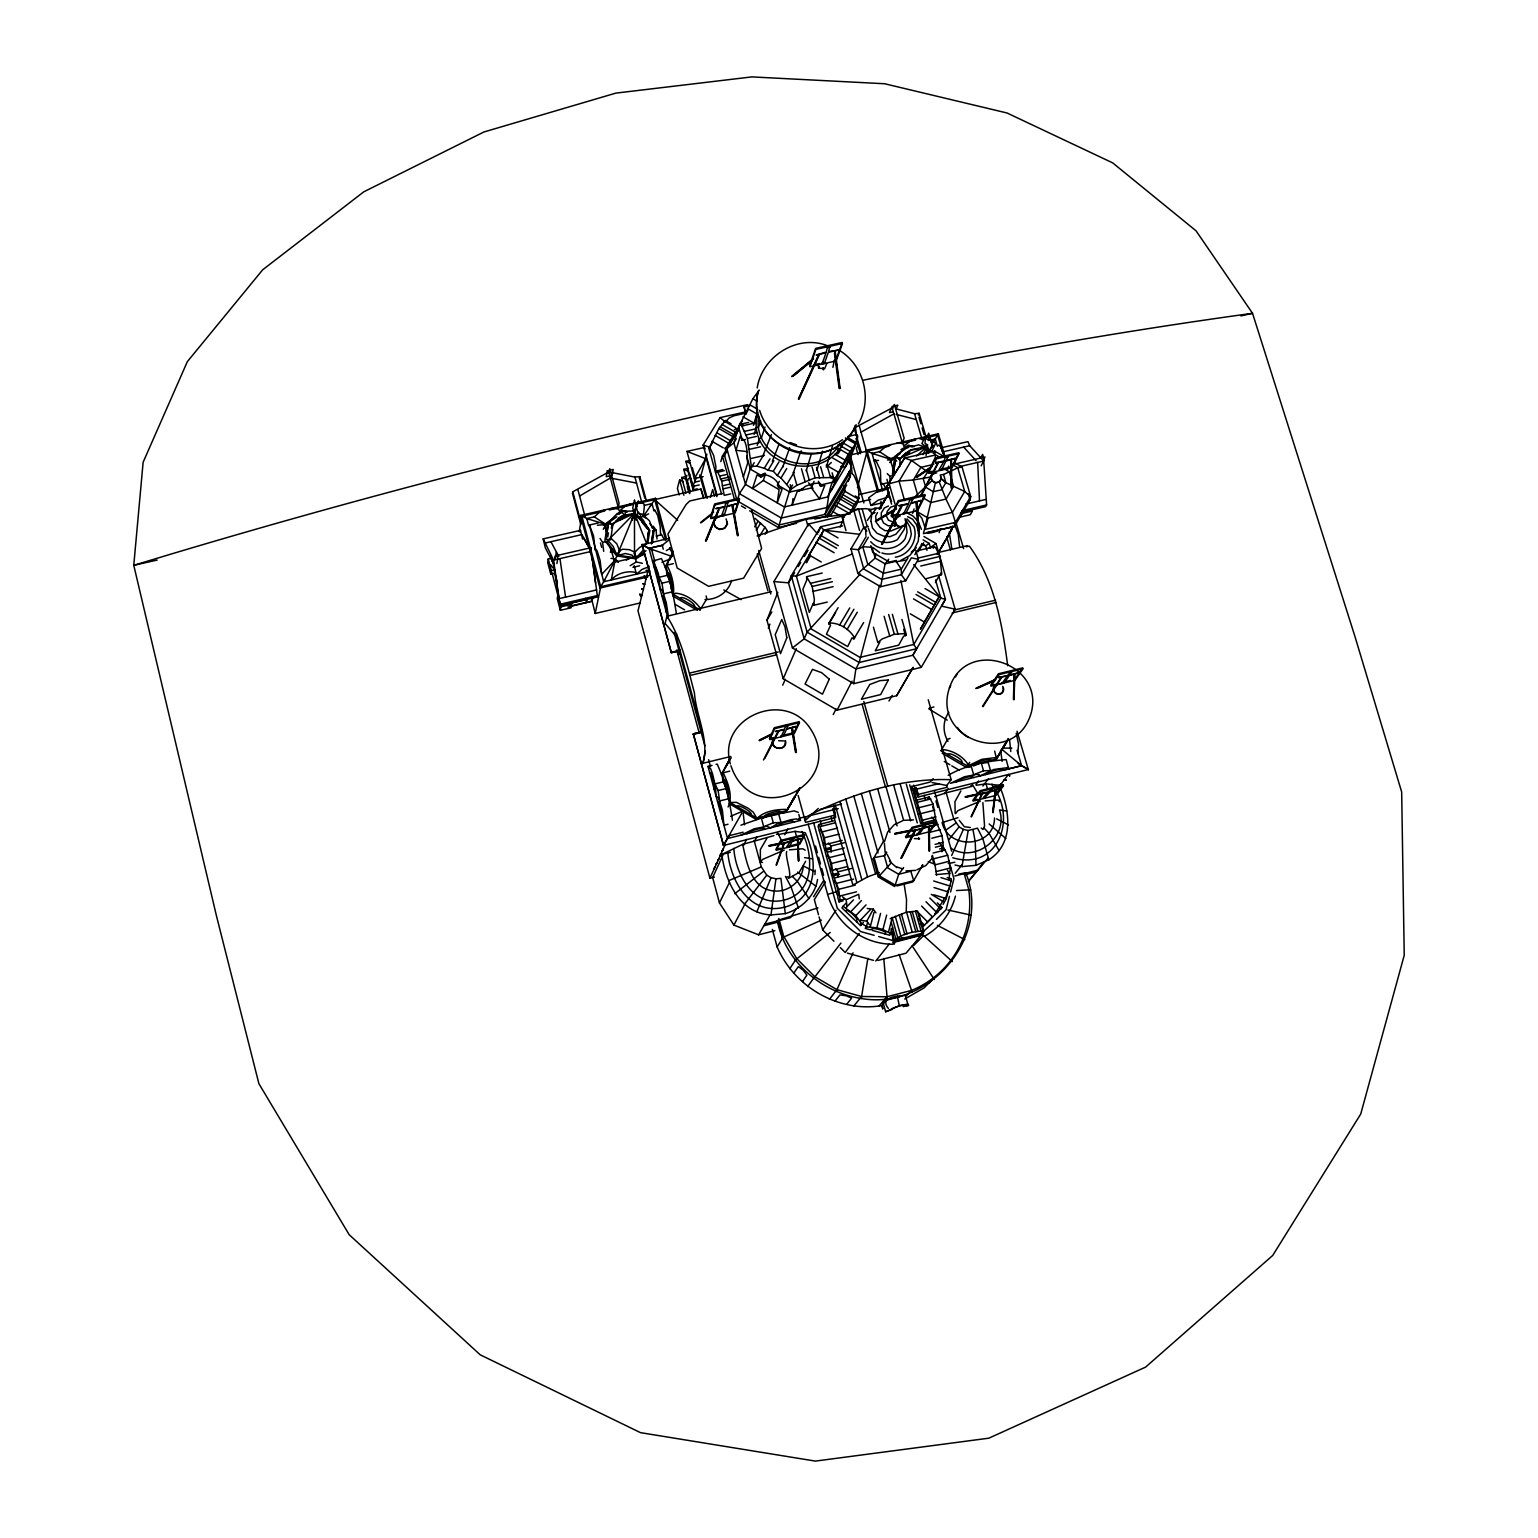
<?xml version="1.0" encoding="UTF-8"?>
<svg xmlns="http://www.w3.org/2000/svg" width="1538" height="1538" viewBox="0 0 1538 1538"><rect width="100%" height="100%" fill="white"/><g stroke="black" fill="none" stroke-linecap="round" stroke-linejoin="round"><path stroke-width="1.5" d="M778.978 485.797C777.19 479.106 768.519 474.146 761.752 474.704L761.137 475.415M973.804 777.517L971.978 776.479A8.574 1.442 -16 0 0 960.731 779.285L956.271 781.862M908.785 447.443L905.401 447.866L897.769 454.441L896.558 456.209L899.307 459.651L905.421 453.268L911.534 450M821.446 484.778L819.466 483.028L812.891 483.605L805.528 486.219L801.683 489.315M943.159 904.363L946.235 898.577L951.253 880.774L951.272 878.756L947.158 877.487M826.771 363.564L824.753 368.582L819.696 368.293L818.158 366.159M833.731 804.989L835.653 817.543M934.527 826.233L934.662 820.004L931.624 817.159M941.814 851.764L941.967 845.573L938.891 842.651M1013.446 699.521L1014.119 673.99M1013.753 699.079L1014.369 675.855M1013.946 699.752L1014.945 673.759M894.885 526.361L895.039 521.574M786.725 851.552C784.515 856.07 794.204 880.467 787.033 876.814M814.967 874.545L815.178 870.066M823.561 368.082L823.464 369.87L822.907 367.928M1002.872 770.307L1001.123 769.25A8.555 1.442 -16.1 0 0 989.914 772.038L985.397 774.633M648.863 529.668L646.902 543.337M656.149 536.07L660.533 535.051L660.244 526.727L657.706 515.538L654.823 510.02L653.977 510.962L652.016 503.599L644.441 505.329L643.23 516.672L648.594 513.846M697.502 610.413L673.183 596.225C674.798 585.805 671.952 574.308 666.858 565.177L665.416 567.676L667.78 563.831M918.897 532.302L918.301 541.088L914.149 549.566L911.284 552.161M658.687 584.017L658.437 578.653A8.536 1.153 76.8 0 0 655.457 567.618L654.015 566.83M906.266 911.361L906.536 899.692L904.036 883.504M832.904 367.39L834.365 360.046M666.454 612.701L666.242 607.395A8.555 1.153 76.8 0 0 663.224 596.321L661.782 595.437M762.521 862.491L760.349 861.934L762.54 859.454L784.207 850.091M770.98 914.937L785.284 913.63L780.9 878.352L775.94 878.794L770.98 914.937C739.682 913.303 725.455 881.524 721.764 854.436L742.662 844.381L773.883 835.634M961.961 866.586L975.996 865.317L988.78 859.8L982.84 838.652L977.495 828.155L968.209 830.501L961.961 866.586L955.021 865.01M926.107 455.556L927.126 446.404L910.631 449.865L902.114 456.267M992.741 812.429L995.297 790.071M992.933 812.026L995.24 791.897M993.125 812.66L995.874 789.917M714.343 789.878L714.228 784.88A8.651 1.192 76.3 0 0 711.152 773.537L709.556 772.211M962.077 467.129L970.728 496.582L970.036 499.965L954.464 526.477L923.434 533.667L935.412 482.836L931.893 480.798L930.855 476.972L932.874 473.704L936.777 472.858M928.241 699.771L951.176 779.708L946.716 785.495L932.047 782.534M818.293 808.45L805.124 820.638L805.816 817.101C849.649 794.185 901.614 777.69 951.176 779.708M892.425 474.627L894.674 456.536L909.592 445.847L914.303 446.597M895.327 458.247L893.501 473.089L895.847 457.67L900.23 458.362L899.634 466.841M722.341 819.37L722.226 814.429A8.67 1.192 76.3 0 0 719.15 803.047L717.535 801.625M870.873 521.228L871.777 514.211L876.372 508.501M982.878 802.548L984.57 826.175L983.013 829.501L981.186 828.021M793.031 498.543L792.128 505.156L797.145 491.737L803.355 488.93L789.744 492.045L777.459 484.912L779.305 481.336M543.202 538.877L545.336 547.836L553.122 562.85L560.159 605.722L553.545 560.082L543.202 538.877L580.46 530.36L582.575 539.031M741.835 813.044L723.494 845.381L693.33 733.934L702.078 731.819L676.201 636.367L665.108 623.505L666.934 616.238L771.518 591.669M915.802 550.393L918.378 559.274L905.709 580.787L880.64 586.709L885.1 563.85L888.772 559.198M948.831 879.64L949.715 873.373L947.427 870.22M875.756 553.891L875.16 558.083L857.916 573.482L850.937 548.912L863.722 527.476L868.259 526.438M647.748 536.666L648.363 532.34M651.612 541.684L653.362 530.36L651.401 544.029M652.285 543.222L654.265 529.36L649.843 523.689M634.56 552.065L629.523 549.7L622.659 549.22L619.18 550.989L618.545 555.314L634.444 557.717L635.059 553.411M905.036 518.652L906.036 522.709L904.094 529.63L897.365 539.646C888.58 544.49 876.583 543.337 870.546 534.743L868.355 528.072M606.03 539.146L608.394 523.458L606.03 539.146L610.528 539.838M607.76 536.973L608.375 532.821M845.573 515.384L808.623 523.939L773.922 581.575L792.435 647.94L853.705 683.66L855.859 668.953L859.184 662.494L879.582 585.228M551.854 558.121L548.259 558.948L547.72 562.543L550.777 574.155L555.083 573.155M676.201 636.367L676.585 633.791M766.885 532.994L767.231 530.725L764.982 527.226L755.081 518.402M550.777 574.155L551.335 570.617L548.259 558.948M553.122 562.85L553.545 560.082L591.284 551.392M554.564 559.851L555.18 555.929L591.419 547.605L590.669 551.546M555.391 557.909L556.256 552.411L557.775 558.14L556.91 563.619M747.16 457.613C747.372 451.864 746.488 440.291 741.816 438.465M572.501 493.563L572.79 491.814L608.721 471.955L618.411 507.867M557.813 595.168L557.256 598.628L560.332 610.298L571.079 607.798L571.713 604.357L560.909 606.876L560.332 610.298M749.64 510.789L778.363 527.496L790.263 488.776L792.551 485.008M817.966 907.901L777.305 920.512C784.88 961.154 821.042 992.318 861.28 998.489L867.874 958.328M610.894 537.839L612.912 524.15L608.26 523.977M647.729 543.26L649.863 530.437L634.483 513.327L624.928 515.192L615.738 521.363M611.336 528.111L612.066 523.843L634.483 513.327L640.577 517.941L648.536 528.649M579.211 531.59L581.902 516.21L604.684 511.02M580.172 531.956L580.46 530.36M949.407 688.005C931.759 739.989 1012.658 767.27 1030.325 715.689C1047.859 664.454 966.537 635.309 949.407 688.005L950.715 685.583M611.317 579.941L615.085 560.14L601.704 574.366L600.089 560.37L597.148 550.989L595.917 549.277L595.187 550.143L593.572 536.012L589.439 525.016L603.665 581.729L650.132 570.983M887.291 482.855L880.889 484.316L880.409 470.167L875.372 459.574L874.065 460.612L882.774 490.814M608.971 472.935L609.798 468.706L619.083 503.176L618.238 507.29M705.327 750.852L702.943 763.252C709.883 741.105 696.022 715.728 694.445 693.004C687.64 667.165 681.507 638.635 666.934 616.238M988.78 859.8C1014.792 843.478 1009.659 809.43 999.277 785.322L986.012 783.842L976.265 785.284M587.478 598.128L586.593 602.569L585.478 598.34M994.528 817.985C994.336 847.649 948.523 850.572 942.121 822.58L957.982 817.678M591.457 598.224L595.206 613.47L639.981 603.011M591.995 601.396L592.88 596.802M595.61 583.229L591.899 555.949L597.513 596.955L560.178 605.645M595.206 613.47L600.724 586.747L581.902 516.21M778.266 834.538L795.088 831.347L805.278 832.769C817.716 859.011 818.735 898.442 784.322 907.247C749.852 915.764 730.512 881.466 727.724 852.071M785.284 913.63C800.99 908.996 815.102 896.135 817.524 879.467M814.775 519.075L826.137 516.441L825.002 514.365C829.097 502.811 827.463 490.507 833.942 479.202L832.116 472.762M939.199 532.629L939.968 528.995M947.504 537.723L952.618 526.034M639.424 478.376L639.808 476.626L634.925 477.088L610.894 472.377M633.521 517.595L634.483 513.327L646.498 543.279M731.069 423.777L725.417 420.508L724.994 422.412L729.166 417.971L734.203 415.721L745.699 413.145M737.682 499.023L739.394 493.64L745.488 484.393L751.198 465.553L747.449 438.445L741.739 425.988L739.701 424.411L733.876 442.733L745.488 484.393L784.284 506.963L827.29 497.062L849.168 460.708L856.455 442.675L848.495 438.042M927.991 517.922L925.165 529.399L955.425 522.401L970.67 496.582L964.672 491.526L952.407 512.365L927.991 517.979L917.917 512.058M926.53 532.552L954.464 526.477L955.425 522.401L952.368 512.308L945.966 499.081L931.048 502.541L923.3 497.966M649.19 566.253L637.982 610.874L709.922 878.217L714.439 877.083M949.446 896.423L946.101 909.708L936.431 919.397M950.58 891.982L953.925 878.679L950.119 865.356M861.28 998.489C928.971 1010.543 991.952 937.296 965.768 872.738L958.808 874.065M872.181 930.355L889.791 935.277L892.54 927.529M828.982 623.063C838.96 622.448 849.86 629.215 854.57 637.962L853.878 638.885L852.014 637.789L847.669 646.594L826.425 634.233L830.558 625.293L828.982 623.063L838.133 607.664M884.927 933.912L885.792 932.816L884.465 931.624A7.921 1.596 14.6 0 0 873.238 928.491L870.047 929.779L865.183 928.414L866.413 926.856L876.852 927.837L880.582 913.38M890.963 933.701L882.927 929.548L886.657 915.091M888.56 931.855L892.271 917.417M683.18 481.644L679.623 479.798L677.412 488.353L679.2 494.948M866.413 926.856L867.47 922.723M870.277 926.76L874.026 912.303M845.977 530.706L842.286 517.748L844.054 515.268L858.512 509.02L865.702 508.655L870.104 509.251L871.835 514.461M689.793 493.698L685.813 479.26L686.871 475.3M857.454 487.642L867.105 451.153L878.409 490.43M688.332 478.472L687.486 481.605L690.178 491.333M697.425 488.834L693.119 489.815L694.196 485.912M696.406 477.818L692.734 486.412L699.232 484.931M706.884 454.171L700.944 475.492L707.23 498.274M948.965 888.233L945.466 898.442M776.459 834.5L777.94 833.212L781.938 841.459M1017.81 752.736L1018.579 744.181L1016.214 733.28M757.465 412.069L753.428 425.315M758.542 390.652C741.181 448.423 832.75 479.491 856.224 424.776M710.364 497.466L712.671 489.545L714.536 496.236M720.803 461.65L722.418 456.113L738.471 430.006M736.491 498.562L724.667 456.017L726.859 448.577L733.876 442.733L736.337 438.714M669.588 559.294L669.184 560.582L672.606 555.007M679.95 650.228L678.643 654.496L676.797 650.305L679.95 650.228L671.241 652.304L642.077 544.51L671.299 652.727L680.065 650.651M822.215 573.04L806.585 576.712L806.758 580.018L802.874 589.342L809.334 612.355L813.294 603.242L813.852 605.261L827.252 602.089M734.914 512.077L739.317 498.293L714.632 503.964L710.537 517.672L724.206 515.499L726.955 506.656L736.491 503.849L727.166 506.002L727.974 501.638L725.801 502.138L724.994 506.502L715.843 508.597L724.802 507.156L721.803 515.076M722.841 515.345L723.245 514.057M754.12 434.35L756.196 427.718L756.215 416.394L758.599 416.394C751.467 460.516 819.446 482.836 839.883 443.252M760.618 420.739L758.599 427.16L756.196 427.718C761.002 470.474 827.175 481.279 843.997 441.079L841.401 447.616M743.373 476.799L747.737 462.996L746.699 455.979L750.39 469.167L762.656 476.299L765.001 473.012M849.476 455.267L839.421 471.955M757.196 445.328L759.311 438.753L761.541 437.638L764.963 427.045M763.156 455.286L771.403 434.523M884.542 841.44L887.637 832.135L894.116 824.81L902.998 820.581M762.656 476.299L760.791 477.03L757.042 474.858L752.543 488.507L763.329 480.471L765.578 473.819M772.326 461.342L778.862 444.559M877.794 642.5L882.274 638.885L894.328 634.271L904.229 633.637L906.343 634.771L903.517 636.348L898.711 645.153L875.276 650.766L879.871 642L877.794 642.5L873.43 627.158M747.218 451.614L735.991 450.307L740.259 436.215L742.258 440.079L738.605 426.949L752.889 398.746L759.253 390.037M809.642 365.756L815.601 348.376L842.228 342.474L835.884 359.93M773.21 738.798C767.52 749.448 788.167 752.563 785.514 740.624M858.415 423.854C872.738 398.592 863.702 364.641 838.652 349.914M782.688 467.283L789.571 448.192M822.061 364.045L826.021 352.836L816.159 355.028L826.31 352.01L827.559 346.665M822.945 363.218L823.484 361.699M829.905 346.146L828.655 351.491L838.383 350.087L828.348 352.317L824.368 363.526L821.773 363.064M776.113 864.99L784.034 842.728M776.498 865.26L784.63 842.593M757.215 387.941C762.079 355.47 799.606 332.593 829.924 346.8M800.721 451.326L793.473 472.666M912.476 513.384L914.091 508.943M811.468 453.71L806.181 470.839M955.579 813.66L957.905 810.622L980.398 801.106M822.542 451.192L816.889 470.359M798.318 490.93L811.449 487.931L813.986 481.336M832.481 445.943L826.31 467.129M913.149 667.319L896.654 695.714L837.114 710.133L783.207 678.7L766.943 620.141L777.805 592.361M706.173 595.975L706.788 598.859L700.059 609.952L673.529 594.495L665.839 565.811L673.202 551.258M850.975 512.039C862.107 501.926 859.934 486.527 853.475 474.761L852.11 473.954M838.114 444.636L836.499 448.75L838.095 450.73L836.384 455.056M768.308 628.196L769.923 624.101M858.262 499.888L858.954 498.139L855.186 495.947M775.94 878.794L771.057 877.698L756.869 911.784M831.289 490.411L840.267 470.532L833.346 482.048L819.773 485.162L818.389 481.298M933.239 548.201L934.643 546.778L935.758 547.874L940.006 556.41L941.737 574.308L925.645 578.846M705.5 540.818L718.208 509.982M706 541.049L719.303 508.463M706.288 540.645L718.707 510.231M818.485 532.263L820.754 526.746L843.555 521.459M810.238 553.238L806.335 562.812L809.93 556.794M934.604 914.495L944.543 898.23M729.685 758.984L721.476 774.441L731.204 757.676M618.814 551.354L634.483 513.327L634.502 554.084M857.973 444.674L856.358 448.596L858.089 454.614M820.754 536.935L822.349 533.052M968.209 830.501L963.384 829.405L951.657 855.532M737.125 500.811L778.786 525.054L825.002 514.365L848.495 475.261L851.514 467.975L848.957 459.035M848.188 481.432L850.437 476.011L849.13 471.416M946.87 470.493L948.696 466.091M722.879 469.532L716.362 471.013L715.612 472.762L715.92 466.745L713.69 455.575L709.441 446.751L708.903 448.5L721.572 494.275M840.113 527.149L843.497 519.248M892.463 408.839L894.347 404.436L904.152 438.215L902.229 442.502M833.346 482.048L848.284 454.171L856.455 442.675M896.02 409.281L897.808 405.167L892.098 406.455L889.464 412.607L893.251 411.761M783.207 678.7L796.299 648.69M836.134 991.625L853.013 952.791M823.407 531.302L823.926 529.726L809.18 554.987L821.234 562.004M725.475 767.27L729.339 760.137M728.07 806.969C733.261 796.088 728.051 782.861 723.148 772.749L722.033 773.056M782.727 685.141L785.264 679.335M925.049 588.554L939.122 596.744L920.416 629.215L925.434 620.275L924.396 622.044L910.323 613.854M970.555 786.206L972.631 784.784L977.303 792.762M918.34 415.049L919.128 413.299L914.552 413.703L896.654 409.031M709.922 878.217L725.109 844.939M798.395 399.034L818.005 356.278M798.741 398.63L818.351 355.874M798.972 399.284L819.562 354.394M723.456 854.013L712.632 877.544L719.457 902.902L733.895 925.088L758.619 934.816L774.844 930.682M783.226 736.298L786.514 729.243L796.146 726.455L786.764 728.724L787.764 725.032L785.572 725.571L784.572 729.262L775.325 731.511L784.322 729.781L781.054 736.837L780.804 735.895M926.78 437.273L928.702 433.178L932.163 444.982L928.279 453.114L925.991 445.289M725.417 420.508L718.919 428.468L708.903 448.5L712.613 442.483M971.093 816.601L982.148 793.339M971.478 816.851L982.724 793.204M937.43 554.199L952.31 528.649L937.353 554.334M743.777 845.131L746.564 839.325M756.177 819.408C763.002 811.391 775.806 809.296 785.956 809.43L785.899 812.064L756.177 819.408L729.454 803.797M905.94 513.308L910.631 503.657L921.031 500.6L910.977 502.926L912.803 499.177L910.15 498.716L908.631 503.464L898.75 505.771L908.285 504.195L903.633 513.846L903.344 512.846M719.457 902.902L729.531 882.274M917.455 509.578L924.896 494.525L898.25 500.696L891.175 515.672L897.25 514.269M755.004 840.459L756.888 836.653M905.498 995.605C900.057 995.394 878.448 996.912 888.349 1008.39M941.371 470.186L945.889 461.092L955.271 458.343L946.235 460.42L947.985 456.901L945.601 456.478L944.121 460.919L935.219 462.957L943.794 461.592L939.026 469.763M900.768 858.339L915.033 829.751M902.287 856.531L915.533 830.001M901.556 858.146L915.841 829.559M746.007 413.972L748.314 409.55M877.487 512.577L875.622 516.268L876.295 522.401L879.986 527.38L884.85 530.572L890.944 530.975L904.748 525.208M763.482 759.964L778.247 730.858M764.771 758.522L779.074 730.685M922.915 454.652L927.126 446.404L928.683 453.306M833.212 714.574L836.095 708.98M837.114 710.133L852.052 681.18M881.505 544.529L900.71 507.329M881.812 544.087L901.037 506.886M882.351 544.356L902.345 505.541M625.082 516.422L623.159 515.826L617.872 519.056L612.297 525.4L609.567 521.882L615.123 515.538L621.986 512.077L625.082 516.422L619.603 520.267M899.365 526.746L896.731 525.381L894.905 520.113L899.788 514.653M920.358 496.159L937.065 464.322M920.839 496.389L938.391 462.88M805.662 861.261L799.299 872.257M830.385 516.114L844.939 491.314L858.146 498.985L858.954 498.139M725.148 448.942L737.529 428.852M790.609 803.874L794.492 796.819M733.895 925.088L745.469 903.133M980.533 458.343L982.628 454.402L984.262 459.958L981.129 465.841M805.162 850.187L802.778 848.765L789.455 849.822M603.665 581.729L615.085 560.14M948.6 535.186L949.119 534.167L947.235 537.262M982.763 461.265L984.993 457.055L954.963 463.976M784.764 834.73L787.841 828.963M781.419 843.958L781.4 842.613L781.419 843.958L790.205 841.767L786.802 846.669M1008.197 739.105L1000.469 752.159M941.064 548.009L945.293 540.569M789.744 492.045L791.416 488.949L796.895 485.297L815.121 477.78L830.52 477.587L833.942 479.202M790.186 840.421L793.493 837.652L792.512 840.805L801.452 838.595L792.281 841.248L789.109 847.054M791.416 838.172L790.436 841.324L781.65 843.516M756.658 818.139L786.572 810.757L794.608 796.819M869.412 924.761L866.798 921.127L873.334 909.15L867.221 908.497M935.373 582.556L939.468 575.077M955.559 676.912L956.924 674.432M634.194 553.622L636.924 557.141L642.557 550.873M836.038 505.733L849.284 513.423L858.146 498.985M603.261 529.245L606.568 523.285M924.396 622.044L939.122 596.744M959.174 466.687L983.743 461.035L986.608 504.945L985.666 506.636L961.154 512.269M670.933 556.564L672.875 553.084M750.39 469.167L754.197 462.707M900.903 580.48L913.764 644.46L916.59 648.709L912.88 655.246L855.859 668.953L804.163 638.828L788.494 582.825L791.301 575.75L820.754 526.746L823.945 530.168L859.415 534.282M1004.506 744.623L995.586 760.291L1008.524 739.24M996.547 759.041L1008.024 738.894M879.025 508.963L889.349 492.064L879.659 509.289M888.983 701.04L892.213 695.368M969.709 762.348L966.575 767.481L942.16 753.236M960.885 790.917L954.944 801.683L955.136 813.237M879.64 508.386L881.62 504.925M788.513 449.538L789.571 447.693M758.619 934.816L770 915.033M896.654 695.714L912.957 667.607M903.633 867.547L898.73 874.276L894.693 886.542L878.313 876.968L873.238 858.896L883.312 841.632M886.388 852.206L884.35 855.762L887.753 867.874L898.73 874.276L910.823 871.219L913.687 880.736L912.745 881.966L896.942 885.965M819.408 831.039L820.139 829.751L821.1 830.789A7.882 1.288 76.1 0 1 824.176 841.863L823.464 845.727M819.12 824.483L824.387 837.768L825.848 848.707L824.81 850.514L818.081 826.252L819.12 824.483L833.558 820.888M853.705 683.66L921.243 667.357L955.117 609.183L936.046 543.568L923.973 536.551M766.789 838.537L760.368 849.495L760.349 861.934M786.495 810.872L798.895 789.648L798.222 790.724M785.899 812.064L799.933 788.148M787.783 809.373L791.032 803.855M792.108 802.009L795.338 796.511M647.806 576.942L599.916 588.074L604.703 579.941M902.306 526.688L895.923 534.205L889.925 536.685L883.504 536.07L877.006 533.282L872.488 528.015L871.104 521.574M729.512 835.172L723.456 845.477L835.269 817.524L832.846 808.892M907.997 557.794L901.287 569.156L901.364 574.77L905.709 580.787M843.631 626.6L853.936 609.202M846.977 629.619L857.262 612.239M935.412 482.894L939.257 482.009L941.256 478.76L940.218 475.011L943.601 474.473M943.582 468.436L949.369 471.801L943.544 474.511L945.928 482.682L941.256 478.76L945.851 482.663L941.641 489.815L933.239 491.679L925.645 487.2L923.319 478.991L927.606 471.858L932.912 473.742M853.878 638.885L863.664 622.544M828.694 624.217L835.538 612.682M839.498 625.255L849.783 607.894M889.944 462.573L892.175 458.824M891.559 504.176L886.561 486.854L904.632 458.055L934.777 451.134L935.835 461.708M891.559 501.426L886.561 486.854L904.594 457.997L911.457 460.439L920.974 467.321L933.739 464.38M879.717 508.77L889.079 493.044M866.105 536.608L858.3 549.72L863.798 569.022L881.659 579.403L901.364 574.77L911.342 557.852L918.378 559.274M868.336 537.281L862.722 546.701L858.3 549.72L850.937 548.912M813.852 605.261L814.352 599.32L812.199 586.459L806.585 576.712M869.874 511.347L870.604 510.135M796.665 793.32L799.664 788.052M826.137 516.441L850.437 476.011L848.495 475.261M827.406 517.133L846.669 485.047M794.588 572.674L788.494 582.825L773.922 581.575M798.241 566.58L800.683 562.524M804.336 556.429L807.988 550.354M766.943 620.141L771.845 611.97M765.059 534.301L767.231 530.725M790.263 488.776L780.977 478.01L786.725 468.571M754.716 526.784L757.984 521.401M756.215 530.322L760.579 523.151M787.168 483.797L794.031 472.474M759.541 536.204L764.982 527.226M934.739 439.753L938.353 433.793L945.043 456.632M751.909 466.456L756.831 466.149L764.251 468.283L770.019 458.862M764.251 468.283L768.096 470.167L773.845 460.727M768.096 470.167L773.268 471.282L779.016 461.842M780.977 478.01L777.344 475.55L783.092 466.11M826.483 856.608L827.252 855.359L828.213 856.435A7.901 1.288 76 0 1 831.289 867.547L830.578 871.335M826.233 850.091L831.52 863.491L832.981 874.391L831.904 876.16L825.156 851.802L826.233 850.091L830.366 849.053M716.247 517.364L713.536 521.786L714.939 526.823L719.611 529.553L724.821 528.341L727.512 523.92L726.109 518.883M756.831 466.149L763.732 454.844M838.191 453.633L840.536 449.788M796.299 908.381L790.667 917.628L764.732 924.184M665.877 565.965L668.088 562.37M738.605 426.949L742.296 420.931M725.763 450.134L738.874 429.044M610.971 558.409L615.373 558.794L617.853 554.795M750.179 405.59L744.027 406.974L745.411 411.934L720.111 417.605L703.154 445.059L717.093 495.428M899.961 996.662L886.446 1000.161L881.716 1005.602C838.633 1012.869 794.166 986.838 777.132 946.947L782.65 938.026M918.167 551.661L923.723 542.76M890.271 462.438L892.655 458.632L896.75 461.112M813.544 896.75L823.714 880.486M883.6 501.619L885.6 498.6M825.464 881.889L814.333 899.595L818.504 914.764M982.494 706.403L1001.469 676.682M982.993 706.653L1001.699 677.354M932.701 442.925L935.277 438.926L937.315 446.174L938.699 445.116L940.525 446.597L943.948 455.633M833.596 882.254L834.365 881.063L835.345 882.158A7.921 1.307 75.9 0 1 838.441 893.309L837.691 897.039L839.037 901.864L843.17 900.826M839.037 901.864L840.133 900.172L838.671 889.31L833.365 875.776L832.269 877.429L837.114 894.924M933.278 453.499L934.777 451.134M650.382 506.117L655.496 498.312L666.569 538.954M789.763 968.729L795.434 960.154M913.995 791.782L916.417 788.167L918.859 796.742M643.23 516.672L652.016 503.599M793.935 972.9L798.357 966.556L803.105 970.151L806.892 975.13L802.548 981.552M833.942 941.237L822.695 929.971L835.999 910.246M873.238 858.896L874.103 857.627L884.35 855.762L886.734 852.302M588.708 525.938L586.766 518.517L594.322 516.864L599.801 511.943L605.049 509.828M997.912 677.297L1007.198 676.047L1002.084 683.449L1001.815 682.526M914.783 554.699L920.762 546.067M1009.543 672.625L1011.408 671.164L1007.563 675.49L998.566 677.681M845.592 911.361L846.4 910.208L848.265 910.823A7.921 1.711 43.9 0 1 856.762 918.878L856.839 922.031M1011.696 672.106L1009.697 674.971L1018.867 672.76L1009.332 675.528L1004.199 682.949L990.722 685.237L998.508 673.74L1022.789 667.857L1016.041 677.47M860.511 925.511L861.645 923.896L855.801 915.648L843.074 906.286L841.92 907.862L860.511 925.511L863.433 922.454M867.374 520.402L871.623 514.326L875.084 512.673M878.313 876.968L891.367 862.76M912.592 830.597C909.938 830.347 919.474 829.943 921.627 828.328L925.222 824.464L923.338 825.944M760.791 477.03L763.136 473.762M944.543 793.743L948.312 788.475M807.623 986.627L814.736 976.668L796.569 958.443L783.707 936.296L778.824 918.455M919.051 834.365L923.454 828.251L932.97 825.483L923.78 827.79L925.491 825.425M927.875 798.837L929.202 797.011L933.105 804.163L936.046 821.042M819.408 366.621L818.37 368.063L819.062 367.313M929.586 830.731L936.546 821.177L912.188 827.271L905.536 836.768L914.437 834.519M611.297 579.999C616.776 573.232 627.35 570.483 635.694 572.424L636.463 574.155L642.077 569.406L647.363 567.33M859.223 933.451L845.208 952.483L840.382 947.658M941.987 848.342L943.313 846.534L942.083 835.653L936.45 822.407M975.976 784.476L978.61 780.939M999.162 801.683L999.239 800.298L997.47 800.106L985.185 800.933M921.877 865.971L922.819 864.721L913.687 880.736L895.597 885.311L879.178 875.737L874.103 857.627M982.897 786.014L988.473 778.651M979.187 793.685L988.53 791.935L992.145 788.148L990.376 789.571M829.424 999.392L835.672 991.279M813.544 978.553L840.902 943.082M992.414 789.052L990.568 791.436L998.893 788.398M744.373 904.459L766.731 875.18L761.329 866.913L754.139 840.536M949.254 873.853L950.58 867.932L947.677 855.243L943.717 847.899L939.622 848.938M999.911 785.437L1003.218 785.553L1001.142 783.861L1003.218 785.553L999.911 785.437L1008.37 774.537L1009.735 775.883L1008.37 774.537M999.142 789.302L990.222 791.897L985.243 797.145M995.797 794.512L1003.257 784.938L980.129 790.705L972.939 800.202L977.053 799.183M835.096 1000.969L839.998 994.875L846.342 995.817L851.61 998.104L846.823 1004.218M942.352 849.61L943.717 847.899M948.773 839.786L959.097 826.906L953.675 818.754L946.235 792.762L971.978 786.341M875.756 961L889.214 944.101M922.146 933.258L923.088 930.894C913.111 931.663 901.845 933.701 894.232 940.429L891.002 928.914M984.262 861.684L968.344 881.524L987.819 858.339M642.134 544.394L649.017 548.374L662.205 545.298L668.78 540.146M955.252 873.219L962.019 864.875M916.244 547.624L909.765 555.487L900.653 560.466M853.705 1006.121L860.3 998.104M926.568 923.185L941.987 907.478L937.373 902.902M940.66 909.073L941.987 907.478M921.608 906.093L932.374 916.821L923.088 926.664L920.012 923.627M937.2 912.553L938.161 911.4L935.066 914.303M886.561 486.854L889.156 483.739L899.057 481.144L913.38 479.971L920.935 467.264L927.664 471.916M922.069 934.066L906.036 953.214L877.91 960.443M879.39 451.768L885.734 446.712L891.06 444.578M878.717 1006.371L887.061 996.759L911.515 990.414A97.778 95.337 39.4 0 0 968.671 889.233L964.249 873.815M932.278 858.185L925.818 865.548L916.917 869.797M885.619 1011.754L900.018 1005.429L907.401 1004.218L908.362 1004.391L906.593 1005.641L908.727 1005.371L903.229 1006.583C910.208 1002.949 889.387 1007.928 892.059 1009.486L885.619 1011.754L883.043 1002.468L886.273 1000.95M860.261 574.059L807.104 632.156L804.163 638.828L792.435 647.94M933.258 778.632L929.952 782.111L911.15 786.783M635.098 551.931L639.808 547.336L646.614 543.798M910.054 992.048L905.671 996.586L907.747 1004.006M899.326 1006.179L897.404 996.086M929.067 982.897L932.989 978.649M618.545 555.314L625.351 553.488L631.964 555.064L634.444 557.717M888.541 488.738L875.872 492.545L868.662 497.812L870.854 505.464L878.083 500.215L888.599 496.909M851.187 911.284L861.453 900.537M855.801 915.648L866.048 904.902M859.973 920.647L870.22 909.9M660.533 535.051L661.378 534.167L664.301 539.78M843.074 906.286L845.996 903.21M846.15 907.535L853.475 899.865M931.951 480.76L914.149 497.581M609.509 538.819L634.483 513.327M932.413 979.533L924.165 987.838L904.709 999.008M933.22 922.627L921.993 932.72M913.86 945.37L923.223 935.988M746.853 833.731L750.909 831.212A8.67 1.48 -15.4 0 1 762.425 828.348L764.79 829.27M827.982 465.572L831.327 462.477M776.671 826.329L780.785 823.791A8.651 1.461 -15.5 0 1 792.262 820.946L794.55 821.888M916.571 455.998L927.126 446.404L898.711 458.824M911.207 446.904L918.609 444.847L926.53 447.866M740.893 835.192L754.216 828.79L766.558 826.348L770.73 827.79L777.805 823.541L790.82 819.716L796.434 818.927L800.491 820.408L727.512 838.518L707.98 766.347L712.036 765.366M616.334 554.007L606.664 541.549L608.952 541.645L613.162 546.394L616.334 554.007L619.968 551.45L616.796 543.818L611.047 538.358M792.128 376.137L812.102 359.681M791.762 376.579L813.544 358.623M792.666 376.406L812.641 359.95M794.108 375.368L812.275 360.411M795.069 960.193L830.232 932.47M700.501 522.555L713.632 512.077M700.982 522.824L711.959 514.23M896.096 508.309L892.367 511.212L891.579 515.441L894.905 520.113M966.056 546.759L969.44 546.201C994.605 580.557 1002.238 624.255 1007.717 665.743M948.177 775.363C965.268 765.27 986.704 761.118 1006.198 759.618L1008.659 768.865M652.477 561.12L661.455 558.563C669.376 575.443 673.49 594.61 676.278 613.104M880.889 484.316L882.216 483.336L883.946 484.893L885.753 488.719M734.722 893.732L763.367 871.45M673.663 594.572L675.567 593.187C685.006 593.879 693.715 599.743 699.406 607.087L700.059 609.952M896.558 456.209L900.057 453.71M906.286 454.652L909.785 452.153M636.924 557.141L646.037 550.7M643.845 553.353L636.059 558.852L616.68 555.91L604.895 540.703L607.625 522.209L615.411 516.73M606.664 541.549L610.298 538.992M619.314 514L623.198 511.27L627.485 511.923M609.567 521.882L616.873 516.749M618.372 518.325L621.871 515.864M945.659 830.232L955.752 823.234M928.99 548.316L936.046 543.568M916.629 476.665L930.355 467.456M916.321 477.088L932.009 466.572M916.783 477.357L930.509 468.167M930.548 547.913L929.24 543.452L925.645 545.817L921.051 544.76M879.371 872.527L867.547 876.91L852.898 885.081L833.923 816.947M930.759 448.135L933.393 446.481L931.009 441.714L932.662 441.848L931.759 440.118L928.567 437.946L928.971 440.541L925.318 438.195L925.03 443.482L927.799 444.943L926.453 445.866L928.048 447.173M616.296 514.288L622.39 510.481L626.427 511.5M875.699 520.786L896.02 508.482M626.293 560.101L630.388 557.621M875.353 521.267L896.539 508.79M875.872 521.555L894.174 510.481M630.176 565.676L636.328 561.985L642.346 563.312M666.339 550.604L670.895 547.932M900.922 449.596L908.477 445.155L912.668 446.558M579.576 496.024L610.355 478.03L636.559 483.086M890.194 918.705L906.593 912.111L917.494 911.111L923.088 930.894M861.069 452.037L854.186 428.025L892.175 407.878L902.402 443.079L915.61 440.079M788.494 878.39L798.741 872.68M861.069 432.12L893.905 413.837M759.445 740.009L772.191 733.607M759.138 740.451L772.691 733.876M759.618 740.72L772.364 734.337M740.912 825.195L758.676 819.043M888.464 506.04L884.465 507.886L881.274 512.865L881.37 518.325L883.504 522.958L888.195 525.804L896.731 525.381M976.246 688.082L995.182 679.508M975.957 688.524L995.663 679.796M978.533 687.851L995.355 680.238M782.015 937.834L821.427 920.128M734.337 429.717L737.702 428.218M842.516 439.733C813.352 459.824 769.673 444.251 759.637 410.338M842.593 896.827L846.169 899.692L858.723 894.27L859.281 898.846M730.646 816.294L742.931 811.084M950.08 738.336L947.543 739.394L941.064 750.659L943.582 749.64C952.887 750.775 962.077 755.869 967.517 763.579L967.556 766.097L996.624 758.907L994.644 751.102M771.057 814.679L761.502 818.639L763.732 826.733L773.287 822.792L780.996 822.446L778.766 814.371L771.057 814.679L773.287 822.792M661.955 562.312L670.184 558.948M973.343 766.02L979.245 763.598M983.532 770.788L981.225 762.81L988.242 762.656L990.53 770.596L983.532 770.788L973.669 774.787L971.382 766.828L968.729 767.174M630.196 504.099L624.966 506.194L619.41 511.135L618.622 509.289L615.488 508.367L610.644 508.559M603.223 524.65L608.471 522.555M915.418 439.022L910.073 441.156L903.671 446.231L903.479 444.271L900.922 443.232L896.481 443.348M613.412 562.466L629.138 558.832M638.616 556.641L643.903 554.545M889.329 459.151L894.674 457.055M851.764 554.199L796.357 576.116L791.301 575.75L807.104 632.156L859.184 662.494L916.59 648.709M728.839 880.62L761.329 866.913M894.635 505.771L890.637 507.213L887.253 511.347L886.253 515.864L888.445 520.132L895.097 522.958M757.1 535.916L805.989 519.229L850.379 513.807M934.7 796.607L946.235 792.762M919.647 838.71L914.399 838.614M808.2 824.214L827.617 894.385L837.672 891.386M895.308 557.198C909.15 555.333 918.321 540.088 914.033 526.88L906.959 518.844M627.677 514.788L624.197 516.614L625.889 511.174L635.136 510.962M912.072 449.884L918.09 449.038M783.688 740.932L778.67 740.72M930.932 476.991L913.303 479.971L917.532 494.563M671.299 652.727L679.046 650.689M903.402 937.488L892.213 940.352L878.679 936.565M892.367 940.891L923.684 932.874L921.762 935.162L892.79 942.602M894.866 941.487L921.608 934.623M936.219 871.565L950.58 867.932M839.94 896.02L856.512 891.809M840.133 900.172L844.266 899.134M954.848 875.987L977.918 870.124M763.848 925.722L778.113 922.108M964.922 874.718L976.534 871.777M832.769 870.2L847.265 866.567M935.085 844.4L943.275 842.324M835.48 868.739L838.229 871.777L851.514 868.432M935.392 847.227L941.967 845.573M832.981 874.391L837.114 873.353M833.365 875.776L839.556 874.218M834.903 877.852L849.399 874.199M933.143 853.013L945.428 849.918M836.999 883.254L853.59 879.082M933.316 858.877L947.677 855.243M838.671 889.31L855.263 885.119M935.027 864.875L949.388 861.242M780.304 848.284L775.979 849.361L780.746 840.382L804.412 834.48L799.356 843.535L788.859 846.15M824.387 837.768L838.864 834.173M918.436 814.217L934.796 810.122M921.666 820.388L935.988 816.813M825.637 844.497L842.17 840.363M828.367 843.055L831.078 845.996L844.343 842.689M921.531 823.291L934.662 820.004M825.848 848.707L829.982 847.669M827.752 852.11L844.304 847.976M932.009 825.925L938.142 824.387M912.284 831.039L921.32 828.79L916.936 834.903L916.667 833.961M829.847 857.473L844.343 853.84M930.125 832.231L940.372 829.674M931.836 838.21L942.083 835.653M831.52 863.491L846.015 859.857M820.215 809.315L841.497 804.047M911.784 789.321L916.417 788.167M729.223 835.672L743.142 832.212M798.837 818.389L805.797 816.659M810.43 815.505L838.21 808.604M911.515 790.397L938.911 783.611M1028.518 769.673L1021.578 765.674L950.446 783.303L964.499 776.748L976.342 774.421L979.398 774.768L979.61 776.075L993.74 769.5L1008.505 767.539M1028.288 769.538L917.782 797.088L913.707 785.13M915.206 800.491L929.202 797.011M820.638 826.464L835.096 822.868M916.59 802.49L930.894 798.933M721.764 854.436L730.358 852.283M993.01 786.879L999.277 785.322M791.666 839.075L793.762 838.556M916.725 808.238L933.105 804.163M822.715 831.77L837.191 828.155M979.456 794.569L988.184 792.397L983.224 797.645L984.628 798.241M727.82 798.933L719.649 800.952L718.111 790.532L715.016 783.88L723.187 781.881L726.301 788.513L718.111 790.532M728.012 824.253L723.937 825.272L722.399 810.161L718.688 798.337L715.939 795.742L715.67 787.206L712.575 773.979L710.671 768.827L707.98 766.347M781.958 813.275L794.204 810.872L798.26 812.372M1003.276 770.211L1021.578 765.674L1017.099 750.313M723.148 772.749L729.723 771.153M785.841 726.513L788.033 725.994M773.979 737.548L769.423 738.663L774.345 727.724L799.26 721.687L794.012 732.684L782.957 735.375M1006.083 681.488L1010.389 680.45M701.155 763.694L730.838 756.465M929.26 708.114L933.893 706.999M693.234 734.414L702.193 732.242M929.759 440.252L935.277 438.926M689.812 673.048L778.286 651.958M953.791 610.125L995.605 600.166M690.427 675.374L776.594 654.823M952.137 612.951L996.278 602.435M812.968 591.399L833.135 586.651M920.762 566.022L940.679 561.332M716.112 764.367L717.189 764.117C725.167 781.573 729.646 801.144 732.415 820.196M918.34 550.508L933.777 546.874M896.308 560.466L889.406 562.081L872.757 552.392L870.816 545.644M937.334 552.719L967.498 545.644M810.699 583.286L830.847 578.557M918.436 557.986L938.353 553.315M812.199 586.459L832.385 581.71M917.84 561.62L940.006 556.41M663.339 623.928L665.108 623.505M668.011 618.43L649.017 548.374L663.013 545.125M666.858 565.177L673.356 563.677M842.536 525.842L823.945 530.168L796.357 576.116L811.18 628.946L859.953 657.36L913.764 644.46L940.814 598.147L935.527 579.941M600.724 586.747L649.055 575.52M559.236 598.609L596.629 589.919M965.787 504.099L985.57 499.504M661.994 583.171L670.107 581.287L667.204 575.366L659.11 577.25L661.994 583.171L663.609 593.841L671.702 591.957L672.625 594.379M560.428 604.165L597.821 595.456M962.019 510.674L986.608 504.945M571.982 602.761L587.131 599.224M570.117 606.164L592.072 601.05M567.868 607.029L591.976 601.32M932.451 471.282L928.068 472.281L934.912 458.209L958.885 452.71L951.753 466.841L941.102 469.282M669.549 538.262L642.019 544.76L652.535 550.45M859.358 494.505L889.272 487.584M551.335 570.617L554.93 569.771M856.839 502.618L870.585 499.427M870.854 505.464L884.119 502.407M778.363 527.496L796.569 523.285M910.438 499.715L912.803 499.177M868.682 510.039L875.603 508.444M842.286 517.748L844.324 517.268M632.945 567.311L639.654 565.773M730.742 493.89L724.206 495.371L722.418 485.797L728.954 484.297M878.506 460.42L874.026 460.669L872.065 453.345L879.448 451.653L891.905 459.727L887.426 459.958M723.148 488.873L729.685 487.373M722.399 493.544L689.658 501.023L686.14 504.464L667.915 534.051L677.181 568.022L708.595 586.324L743.623 578.153L761.618 548.412L751.697 510.597M589.439 525.016L598.244 522.997M941.198 447.769L967.96 441.637L969.709 445.712L982.186 459.324M544.587 543.145L581.883 534.59L590.246 549.527L583.517 537.935M942.929 451.845L969.709 445.712M847.822 474.089L852.11 473.089L849.822 453.921M726.051 503.061L728.243 502.561M819.773 485.162L820.677 486.316L824.829 485.374L819.485 498.87L811.449 487.931M945.87 457.382L947.985 456.901M600.031 538.454L602.608 542.356L606.164 541.53M652.496 530.841L656.015 530.033L656.976 539.011M887.195 473.569L889.887 476.28L894.462 475.223M749.371 449.327L760.541 446.808M689.966 491.987L683.756 469.378L688.447 468.321M750.832 458.516L764.232 455.479M847.63 436.542L856.474 434.543L855.147 425.372M685.948 493.237L681.642 477.511L686.294 476.472M716.362 471.013L717.785 472.185L724.302 470.705M703.135 476.607L694.465 478.568L705.692 458.67L686.986 451.403L695.253 482.048L699.579 481.067M717.785 472.185L719.611 476.088L726.147 474.588M719.611 476.088L720.553 479.049L729.281 477.068M720.553 479.049L721.783 481.144L730.492 479.145M599.916 588.074L580.518 515.422L655.496 498.312M877.621 491.679L865.74 450.346L938.353 433.793M609.24 509.982L631.983 504.791M636.521 503.753L700.963 489.046L703.789 498.12M848.938 455.286L889.175 446.116M920.012 439.08L937.603 435.062L942.948 453.345M739.701 424.411L748.583 422.412M741.739 425.988L755.1 422.969M157.203 560.043L133.768 565.33L216.454 915.86L258.903 1083.694L349.184 1234.706L480.221 1354.824L640.5 1432.647L815.371 1461.1L988.838 1438.184L1145.599 1367.109L1272.695 1255.469L1360.726 1114.05L1404.232 955.29L1401.676 792.012L1354.92 636.386L1252.528 313.31L1196.064 230.835L1112.705 162.893L1007.025 112.985L884.619 83.744L751.871 76.9L615.815 93.126L483.932 131.98L363.775 191.827L262.69 269.784L187.328 361.661L143.13 462.246L133.768 565.33A1544.479 291.662 -14.7 0 1 747.929 404.571M1240.878 315.924L1252.528 313.31A1544.479 291.662 -14.7 0 0 863.625 380.117M744.354 431.409L755.523 428.891M745.565 435.1L756.734 432.582M686.986 451.403L704.308 447.5M747.449 438.445L756.408 436.427M748.333 445.02L759.522 442.502M692.734 486.412L685.852 461.381L690.158 460.4M827.848 347.665L830.193 347.127M815.698 364.41L819.754 363.506M965.364 796.665L978.091 793.858M965.172 797.069L978.476 794.127M965.537 797.318L978.283 794.531M701.117 732.069L693.273 733.761L723.494 845.381M769.173 845.516L779.939 843.228M768.962 845.919L779.728 843.631M769.346 846.188L780.112 843.92M825.81 515.711L830.443 514.749M851.283 510.385L858.223 508.924M948.215 863.587L954.81 862.241M894.943 833.365L910.804 830.193M894.635 833.807L911.303 830.462M895.116 834.057L910.996 830.904M896.058 561.793L905.882 560.101M741.374 440.214L745.507 439.56M950.503 526.957L954.425 526.438M936.104 874.584L949.715 873.373M597.378 525.227L606.049 524.535L594.322 516.864M1006.717 810.987L999.489 809.93C1008.89 837.537 974.842 863.875 950.561 848.015M956.444 890.54L970.651 889.81M905.997 870.873L915.591 870.393M903.844 820.331L913.514 819.869M724.667 456.017L722.418 456.113L734.664 500.215M635.79 502.811L640.596 502.638L643.672 503.56L644.422 505.425M920.839 437.792L925.222 437.696M874.411 508.174L881.409 508.021L880.966 501.234M898.653 516.134L900.115 516.114M1002.661 748.102L1011.85 748.122M804.566 857.608L812.487 858.838M887.061 996.759L861.607 996.509L836.922 989.645L814.736 976.668M610.278 552.046L614.681 552.43M860.684 920.416L866.798 921.127M928.279 861.588L934.95 864.356L936.565 875.314M970.324 827.521L964.326 826.694L959.27 820.312M996.509 757.503L981.763 759.33L967.556 766.097L940.929 750.582M638.212 513.577L642.5 514.23L645.441 518.018M881.928 552.969C895.02 557.39 909.458 547.393 911.303 533.974L910.169 527.515L905.844 519.863M562.427 604.088L566.08 604.799M840.844 466.456L845.208 467.302L850.86 453.46C838.883 472.416 863.145 436.196 856.474 434.543M947.889 909.996L971.074 915.129M955.117 609.183L941.544 606.145L945.447 599.282L938.968 576.942M952.772 857.762C994.548 870.354 1015.215 825.521 996.624 792.012M896.135 414.395L916.283 419.586M876.852 927.837L882.927 929.548M874.161 935.315L860.626 931.547L837.326 908.266L813.602 822.619M847.38 953.099L873.565 960.385M1008.486 824.887L996.643 818.87M940.968 877.602L951.253 880.774M933.643 880.986L950.119 886.061M934.027 887.561L948.446 892.002M933.893 894.789L946.235 898.577M586.766 518.517L606.049 524.535M872.065 453.345L891.905 459.727M709.883 447.231L703.154 445.059L705.231 448.827M929.952 449.865L934.027 452.326M896.885 866.913L902.652 868.932M649.017 548.374L672.202 556.525M790.09 442.56L796.511 444.828M683.756 469.378L687.986 471.128L693.119 489.815M681.642 477.511L685.813 479.26M685.852 461.381L690.062 463.246M865.74 450.346L874.18 454.383M945.851 482.663L964.749 491.526L957.77 467.783L962.134 467.091L954.31 462.553M580.518 515.422L588.9 519.556M907.651 516.691L912.688 519.286L916.475 524.65L918.282 530.379M937.392 925.338L964.826 939.622M907.612 513.192L912.957 515.98L918.148 521.42L921.397 529.341M797.568 872.084L816.082 886.388M989.165 823.964L1005.852 838.518M723.783 589.977L741.201 599.647M860.838 923.223L867.086 926.722M934.777 451.211L944.543 456.882M939.776 457.267L935.758 454.94L911.457 460.439L899.057 481.144L904.632 500.657M951.811 464.245L957.828 467.744L949.331 471.839L953.579 486.393L946.005 499.139L939.314 482.067M845.323 437.926L855.301 443.732M842.209 442.444L852.225 448.25M840.229 445.636L850.226 451.441M752.889 398.746L756.888 401.072M838.248 448.346L848.284 454.171M749.737 404.705L757.734 409.358M834.999 454.268L845.035 460.093M747.487 408.493L757.503 414.318M832.789 458.055L842.805 463.88M743.008 416.76L755.004 423.738M826.194 465.13L838.21 472.108M739.836 423.315L743.834 425.642M830.866 476.222L834.846 478.549M724.34 421.181L735.645 427.756M923.069 539.857L929.24 543.452M721.937 424.334L735.145 432.005M842.747 494.563L855.955 502.253M841.324 496.87L854.551 504.56M921.627 543.472L925.645 545.817L926.953 550.373M720.303 426.853L733.511 434.523M718.919 428.468L732.146 436.158M839.94 498.831L853.186 506.54M837.806 502.715L851.052 510.405M716.708 432.697L729.916 440.387M715.112 435.389L728.339 443.079M711.94 441.271L723.264 447.846M832.769 511.558L840.344 515.961M763.329 480.471L779.112 489.642L777.209 502.849L782.035 489.392L778.286 487.219L777.459 484.912M823.926 529.726L837.979 537.896M820.254 535.147L838.364 545.682M917.648 591.822L935.796 602.377M818.524 537.742L836.653 548.297M916.033 594.475L934.2 605.049M816.024 542.183L834.154 552.738M913.495 598.897L931.644 609.471M857.916 573.482L880.64 586.709M741.431 506.002L745.546 508.405M675.22 604.396L684.583 609.836M944.274 761.464L949.907 764.732M951.772 765.828L959.289 770.211M959.097 826.906L963.384 829.405M729.896 802.394L756.811 818.12L753.197 812.141L748.16 808.257L736.433 802.355L730.031 802.471L721.995 772.922M766.731 875.18L771.057 877.698M931.317 894.328L943.198 901.576M928.856 708.883L947.235 720.13M1018.079 763.386L1028.326 769.634L1017.06 731.223M637.578 516.307L640.039 519.056L640.654 514.769L638.193 512.019M873.257 547.759L879.755 552.565M813.871 871.219L803.278 865.971C802.567 880.447 789.167 892.021 774.806 891.06C751.255 889.598 746.622 862.645 742.662 844.381M870.719 541.664C879.851 552.488 897.654 550.066 905.19 538.646L907.036 532.225L906.036 522.709M1002.122 749.564L1021.578 765.674M720.111 417.605L725.571 422.2M889.502 861.242L896.827 867.663M677.681 520.267L654.688 499.6L665.839 540.588M924.127 936.065L952.33 961.596M643.672 520.575L639.25 518.594L643.634 515.403L649.44 520.805L652.516 528.457M929.817 898.038L940.564 908.727M925.972 901.749L936.738 912.476M916.744 911.092L927.51 921.82M918.282 918.936L924.434 925.049M792.416 876.468L797.338 881.409L809.007 898.596M773.268 471.282L777.344 475.55M984.224 828.251L988.934 833.192L999.066 850.552M963.672 447.097L976.092 460.727M808.623 523.939L817.735 534.109M863.722 527.476L866.798 531.071M915.687 510.827L921.839 518.133L925.126 527.842M615.373 558.794L618.353 562.35M913.707 564.542L940.814 598.147L945.447 599.282L912.88 655.246L921.243 667.357M808.584 482.797L813.025 488.469M640.981 517.306L648.728 529.149M642.019 522.151L647.517 529.245M653.246 526.188L656.015 530.033M873.334 909.15L875.929 912.822M550.546 564.6L552.834 567.83M653.4 560.428L658.456 573.905L660.225 589.727L661.167 589.092L662.705 591.419L666.262 602.685L668.203 615.008M912.207 945.947L934.354 979.552M550.912 541.684L558.813 556.506M785.457 876.41L791.051 886.965L798.395 907.997M887.08 854.282L890.733 861.53M669.568 547.816L672.414 553.488M730.935 765.77C752.832 831.289 849.13 784.572 809.373 727.186C783.015 689.447 716.804 718.611 730.358 763.905M889.906 458.151L894.193 472.973M954.271 523.458L958.27 534.436L959.616 546.682M554.507 563.812C551.796 561.293 552.969 563.773 550.642 555.391M603.876 523.651L606.818 532.975M610.394 547.932L613.354 557.314M819.293 482.471L820.677 486.316M899.096 954.483L912.149 992.221M744.027 406.974L746.257 413.78M725.129 447.712L726.724 452.614M849.168 460.708L851.514 467.975L827.867 507.309L781.342 518.056L739.394 493.64L726.859 448.577M922.089 932.413L923.338 936.277L925.299 935.777A66.768 64.942 38.8 0 0 955.406 896.154M968.209 493.525L970.094 499.985M955.598 521.171L963.634 548.701M919.128 413.299L926.107 437.196M918.955 417.221L920.858 423.719M922.127 428.064L924.03 434.562M949.196 532.09L951.772 548.528M914.552 413.703L922.166 439.791M946.62 536.877L950.388 549.873M920.378 500.311L920.666 501.33M940.506 573.193L941.083 575.212M992.01 784.111L993.26 788.417M986.012 783.842L987.261 788.148M904.325 512.615L904.613 513.615M889.156 483.739L895.078 504.253M886.945 479.318L888.157 483.547M859.377 426.199L866.913 452.403M855.993 438.465L860.376 453.729M901.941 619.449L906.343 634.771M903.69 629.292L905.574 635.867M946.716 785.495L947.216 787.245L917.975 794.492L916.09 787.898M850.226 455.306L863.875 502.945M822.772 362.833L823.041 363.814M862.184 509.02L867.144 526.361M892.348 614.354L898 634.117M858.512 509.02L864.087 528.553M888.656 614.489L894.328 634.271M757.273 553.834L767.904 590.784M934.316 790.513L951.657 851.206M853.994 510.924L859.569 530.437M884.1 616.315L889.752 636.098M935.931 800.933L937.796 807.431M924.107 795.261L925.434 799.875M826.848 464.668L830.52 477.587M913.764 789.859L922.762 821.465M932.374 855.32L934.95 864.356M913.803 791.378L916.36 800.394M911.899 786.11L922.838 824.599M931.855 856.282L933.777 863.087M820.6 466.725L823.676 477.511M909.708 784.841L920.685 823.445M816.582 467.379L819.639 478.183M906.305 784.207L917.282 822.907M812.064 466.975L815.121 477.78M900.288 784.38L910.65 820.888M806.335 469.724L809.392 480.529M893.713 785.399L903.421 819.677M801.471 468.802L805.143 481.759M863.818 701.501L887.772 786.245M886.08 786.975L897.077 825.868M862.126 704.346L885.427 786.822M918.801 913.783L923.761 931.336M793.224 472.339L796.895 485.297M805.989 519.229L807.931 526.131M915.456 911.092L921.051 930.894M877.737 789.032L890.002 832.519M912.245 911.515L917.84 931.336M790.205 484.643L791.416 488.949M910.227 911.919L915.821 931.759M906.593 912.111L912.188 931.97M869.393 791.109L883.581 841.497M901.479 914.149L907.074 933.989M899.249 914.822L904.844 934.662M861.28 793.416L878.006 852.975M895.27 916.244L900.826 936.084M892.136 917.571L897.692 937.411M891.444 923.108L895.75 938.507M853.782 795.877L875.603 873.738M891.406 932.374L894.578 943.659L892.271 944.255A66.768 64.942 38.8 0 1 827.617 894.385M845.804 799.183L867.547 876.91M840.152 802.067L861.818 879.678M835.288 805.085L856.877 882.504M833.385 808.411L835.23 815.044L805.604 822.407L798.145 795.434M758.715 550.45L770.846 594.033M830.962 816.774L832.231 821.311M882.139 1005.564L882.812 1009.063L881.908 1005.833M820.215 820.619L821.484 825.137M815.524 845.977L817.389 852.706M818.639 857.204L820.504 863.933M821.734 868.432L823.599 875.16M706 457.324L716.881 496.659M798.818 814.39L800.491 820.408M801.798 831.462C813.506 854.436 815.332 892.271 784.322 900.038C753.293 907.843 735.606 874.545 733.799 848.38M699.732 474.877L706.019 497.697M819.1 916.936L822.695 929.971M700.963 489.046L702.962 496.313M795.088 831.347L796.915 837.902M692.311 467.59L694.484 475.473M689.601 473.723L692.292 483.528M687.236 486.566L688.928 492.737M679.623 479.798L683.872 495.255M778.382 922.454L782.035 935.796M772.345 929.375L777.132 946.947M662.205 545.298L663.263 549.181M639.808 476.626L646.441 501.004M639.443 478.28L644.845 498.216M634.925 477.088L641.538 501.484M651.728 550.008L654.842 561.447M674.067 632.387L704.865 745.872M708.614 759.695L710.479 766.597M676.797 650.305L698.886 731.838M635.098 557.41L636.328 561.985M634.175 565.676L636.463 574.155M600.474 542.972L601.646 547.278M577.961 489.988L585.113 516.73M572.79 491.814L581.114 522.997M572.521 493.467L580.826 524.593M554.545 571.502L557.41 582.94M551.854 572.29L558.852 599.07M559.351 601.031L560.909 606.876M895.674 515.615L896.212 517.614M843.958 485.816L845.323 491.545M666.531 572.021L667.204 575.366M722.533 778.536L723.187 781.881M613.72 559.255L614.469 563.119M973.073 830.078L975.246 841.92L975.996 865.317M732.78 505.002L738.182 535.32M732.473 505.444L737.856 535.762M731.953 505.214L737.375 535.551M1009.543 739.528L1010.793 751.544M792.358 727.436L796.338 752.159M792.051 727.878L796.03 752.62M791.532 727.647L795.511 752.39M670.414 583.421L671.375 589.823M559.947 558.621L565.58 597.129M801.336 450.999L801.644 453.229M721.783 481.144L722.418 485.797M892.598 931.586L894.251 943.736M835.384 352.913L840.094 388.172M834.692 351.029L839.729 388.614M834.423 353.163L839.152 388.403M1000.642 750.294L1002.103 761.368M846.169 899.692L847.034 906.555M602.608 542.356L603.703 551.335M610.509 547.451L611.047 551.95M743.2 813.371L744.565 824.849M883.792 958.443L887.215 998.681M918.705 837.633L918.84 839.287M884.388 843.074L885.138 852.61M916.879 501.773L919.301 533.667M916.533 502.253L919.147 536.416M915.975 502.003L918.417 533.897M865.529 527.707L865.913 535.339M977.649 462.438L979.514 500.907M889.887 476.28L890.175 483.009M798.087 839.229L798.837 860.588M797.876 839.633L798.645 860.992M797.491 839.383L798.26 860.742M951.464 459.516L951.753 488.353M951.022 461.669L951.561 487.719M950.657 459.727L951.272 488.142M831.078 845.996L831.174 852.206M928.548 826.367L928.875 850.822M929.356 826.156L929.663 850.61M929.048 826.617L929.375 851.052M928.875 828.155L929.163 850.379M838.229 871.777L838.287 876.564M1002.718 686.39A5.287 5.037 34.3 0 1 1000.988 693.734A5.287 5.037 34.3 0 1 993.663 690.966A5.287 5.037 34.3 0 1 996.932 684.199M680.642 598.628A8.151 2.192 31.3 0 1 688.293 600.012A8.151 2.192 31.3 0 1 694.369 606.626M667.934 573.52A8.132 1.134 76.8 0 1 670.703 578.288A8.132 1.134 76.8 0 1 671.991 588.4M731.646 580.403A27.684 26.492 17.3 0 1 705 599.493M941.083 529.091A32.221 30.472 26.3 0 1 927.799 533.282M947.85 754.62A8.171 2.192 29.9 0 1 956.271 756.446A8.171 2.192 29.9 0 1 961.635 762.656M975.015 764.251A8.151 1.403 -16.1 0 1 984.185 760.214A8.151 1.403 -16.1 0 1 990.145 760.522M947.985 741.335A27.722 26.607 34.7 0 1 948.811 712.363M968.267 737.529A32.702 31.318 34.5 0 1 957.386 727.455M764.694 816.159A8.248 1.423 -15.4 0 1 773.46 812.179A8.248 1.423 -15.4 0 1 780.17 812.333M737.106 806.604A8.248 1.884 30.6 0 1 745.026 808.604A8.248 1.884 30.6 0 1 751.044 814.736M724.09 780.593A8.248 1.153 76.3 0 1 727.07 786.11A8.248 1.153 76.3 0 1 728.243 795.896M855.224 426.487A51.792 48.774 20.5 0 1 791.955 450.884A51.792 48.774 20.5 0 1 758.042 391.979M905.555 520.267A5.345 5.075 25.8 0 1 901.902 526.438A5.345 5.075 25.8 0 1 895.347 522.632A5.345 5.075 25.8 0 1 899.019 516.46M785.111 740.739A6.344 6.152 24.7 0 1 779.055 748.41A6.344 6.152 24.7 0 1 772.922 740.509M1003.103 688.044A4.922 4.691 34.3 0 1 999.796 693.811A4.922 4.691 34.3 0 1 993.798 690.312A4.922 4.691 34.3 0 1 997.085 684.545M726.647 521.536A6.402 6.094 17.7 0 1 722.129 528.918A6.402 6.094 17.7 0 1 714.324 524.381A6.402 6.094 17.7 0 1 718.842 516.999M940.852 476.761A4.941 4.652 26.4 0 1 937.488 482.432A4.941 4.652 26.4 0 1 931.47 478.914A4.941 4.652 26.4 0 1 934.816 473.262M932.624 806.47A7.844 1.538 76 0 1 933.662 810.084M829.27 679.162L822.484 694.176L805.066 684.026L812.429 669.357L821.619 672.644L829.27 679.162M607.356 470.782L606.222 476.703L612.086 475.377L613.239 469.455L607.356 470.782M634.483 500.235L632.752 508.078L636.001 520.055L637.751 512.308L634.483 500.235M633.771 512.423L632.041 520.19L638.424 500.946L633.771 512.423M634.29 513.346L634.041 514.423L637.463 503.868L633.156 516.249L634.29 513.346M888.33 680.007L880.64 694.599L861.395 699.252L869.758 684.487L879.928 680.642L888.33 680.007M786.822 637.751L780.477 653.65L775.21 634.713L781.727 619.487L784.976 626.908L786.822 637.751M714.882 504.887L710.787 518.594L735.164 512.981L739.586 499.216L714.882 504.887M815.89 349.376L809.911 366.755L836.153 360.911L842.516 343.474L815.89 349.376M774.614 728.685L769.673 739.605L794.262 733.626L799.51 722.649L774.614 728.685M925.722 435.427L921.896 443.617L931.701 451.557L935.604 443.425L925.722 435.427M898.538 501.696L891.463 516.672L917.744 510.578L925.184 495.544L898.538 501.696M935.181 459.112L928.337 473.185L952.022 467.725L959.154 453.614L935.181 459.112M780.996 841.286L776.229 850.264L799.606 844.42L804.662 835.384L780.996 841.286M962.057 513.423L960.077 517.114L970.363 514.711L972.362 511.02L962.057 513.423M723.245 849.014L722.149 850.975L723.245 849.014M718.823 858.742L717.727 860.665L718.823 858.742M717.073 862.549L715.997 864.471L717.073 862.549M715.247 866.586L713.843 869.085L715.247 866.586M721.187 853.552L719.669 856.224L721.187 853.552M998.777 674.682L990.991 686.159L1014.965 680.334L1023.058 668.78L998.777 674.682M912.457 828.232L905.805 837.691L929.856 831.654L936.815 822.138L912.457 828.232M980.379 791.609L973.189 801.087L996.047 795.396L1003.526 785.841L980.379 791.609M901.287 569.156L883.658 573.309L867.663 564.004L862.722 546.701L872.084 547.336L875.16 558.083L885.1 563.85L896.058 561.274L901.287 569.156M648.017 570.906L646.248 570.425L648.017 570.906M644.672 584.209L642.942 583.729L644.672 584.209M641.98 594.937L639.75 594.302L641.5 596.859L639.77 594.283L641.98 594.937M643.365 589.419L641.634 588.939L643.365 589.419M1006.313 780.247L1004.391 779.67L1006.313 780.247M646.46 577.115L643.999 576.212L645.941 579.115L644.018 576.173L646.46 577.115"/></g></svg>
